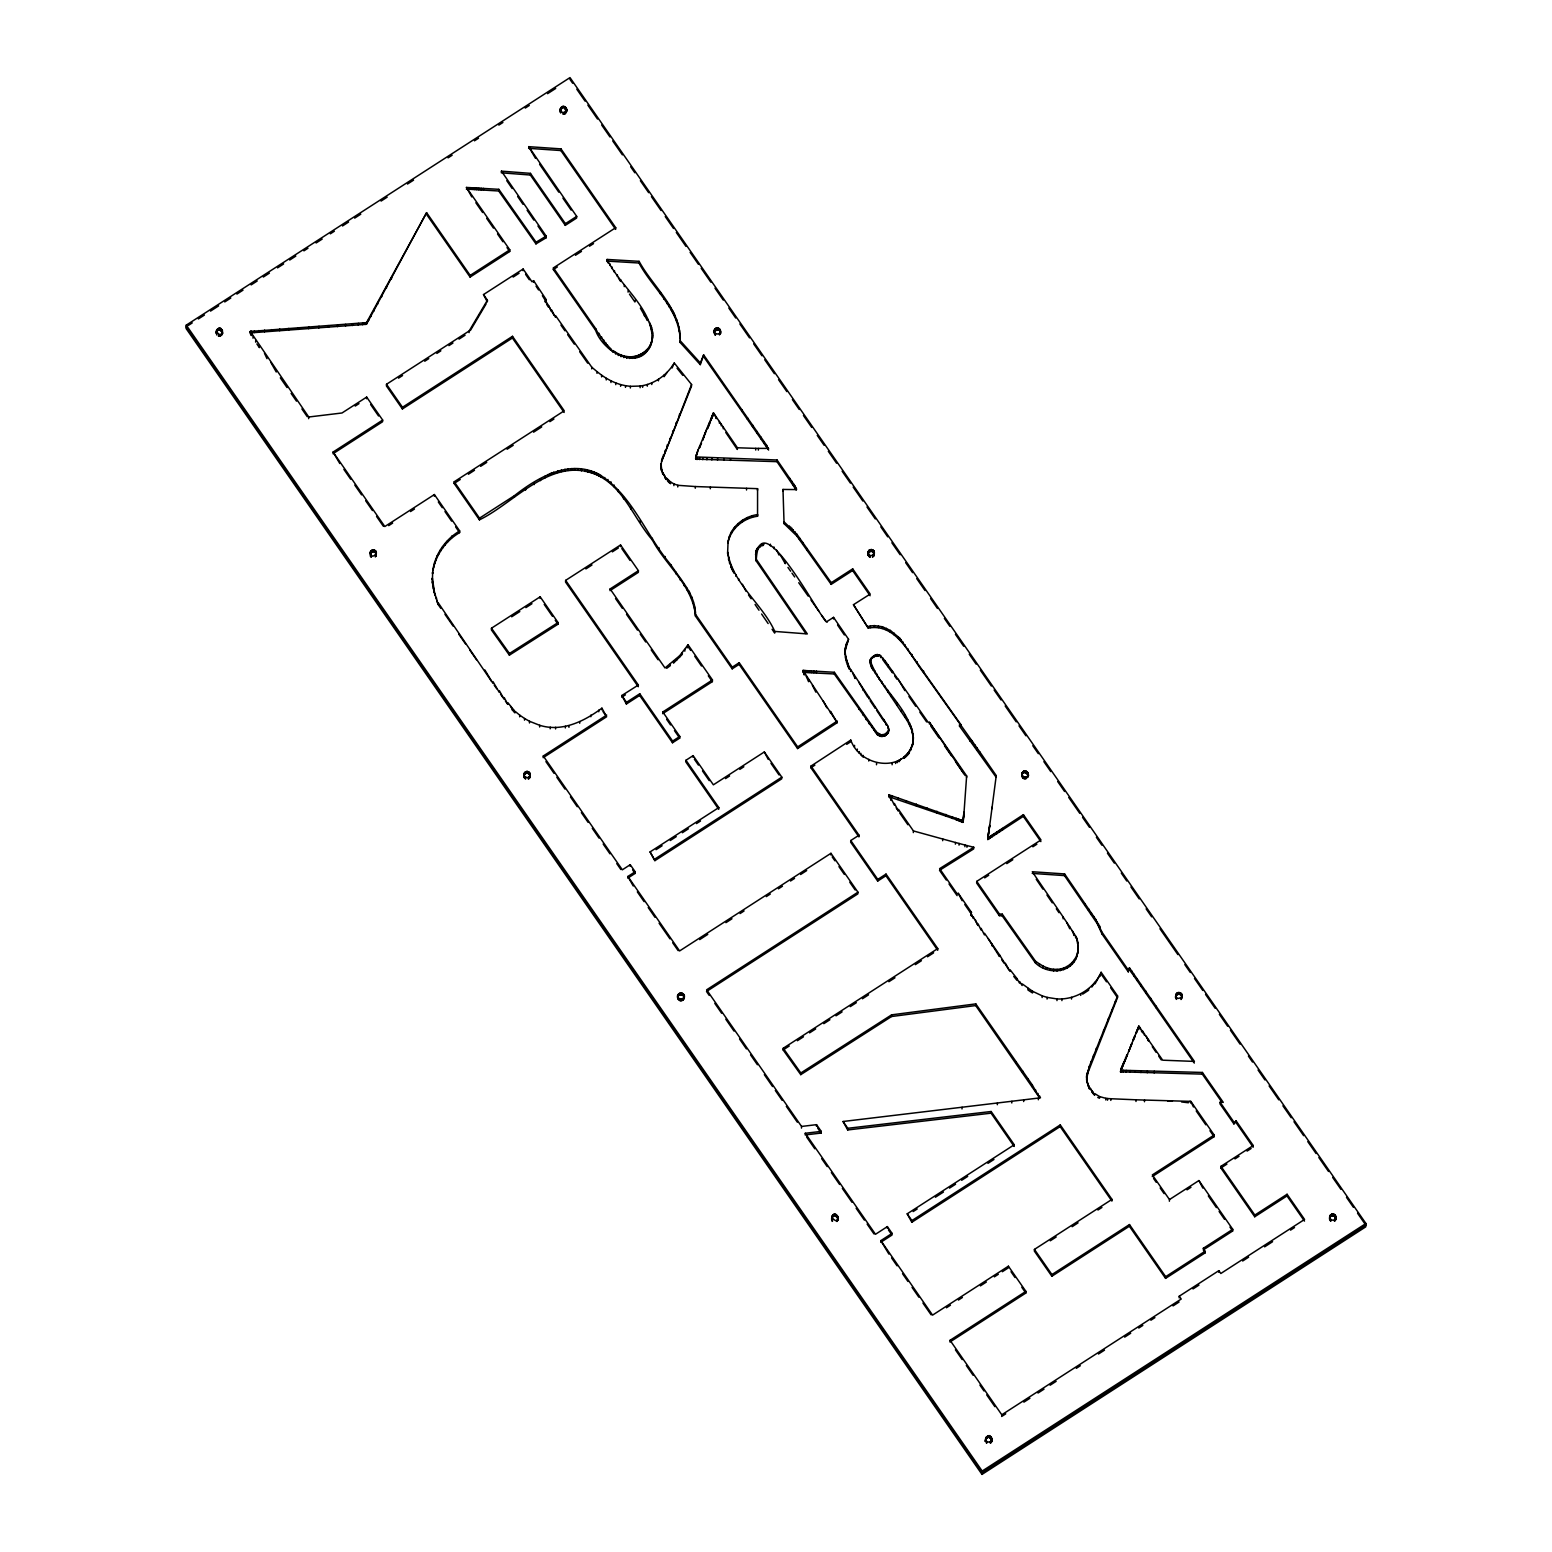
<?xml version="1.0" encoding="UTF-8"?>
<svg xmlns="http://www.w3.org/2000/svg" width="1552" height="1552" viewBox="0 0 1552 1552"><rect width="100%" height="100%" fill="white"/><g stroke="black" fill="none" stroke-linecap="round" stroke-linejoin="round"><path stroke-width="1.5" d="M1086.633 1077.806L1086.943 1082.811L1086.633 1076.002M988.605 832.396L987.887 837.847L1023.408 814.664L1040.985 839.942L976.751 881.381L999.41 913.992L1002.282 914.167L1002.204 915.835L1035.417 962.9C1047.251 974.637 1070.822 973.919 1076.816 956.595C1078.582 950.057 1079.086 942.297 1075.691 936.205C1061.84 914.303 1046.688 893.273 1032.313 871.739L1064.594 873.931L1095.809 919.541L1102.114 932.364L1128.362 970.155L1128.285 971.824L1102.017 934.032L1097.322 923.731L1064.497 875.6L1064.594 873.931M768.589 450.08L766.649 445.346L703.657 354.904L700.282 364.642L680.106 342.41C682.337 309.915 653.023 287.159 639.094 261.337L607.084 259.436C620.373 286.732 652.597 308.13 652.286 339.966M661.055 467.268L661.171 463.679L661.559 470.877L661.152 465.6M739.121 664.372L732.195 668.834L732.272 667.166L739.198 662.704L739.121 664.372L797.592 748.549L837.226 722.65L803.024 670.445L834.355 672.288L876.764 732.35L881.226 734.814L885.009 734.271L888.656 730.565L888.016 726.317L849.313 667.476L845.879 658.339L845.025 650.851M216.232 331.216C226.437 344.622 221.102 316.453 216.135 333.408M222.479 333.02C224.186 334.844 218.425 325.493 216.135 332.885M370.094 552.725C371.859 562.076 381.579 548.942 371.956 550.242C369.046 553.094 369.046 555.538 372.402 551.736C376.457 549.602 376.748 558.778 375.836 554.879M432.232 579.769L432.329 578.101L434.987 595.483L432.368 582.757L432.639 572.048L432.562 573.716C433.687 556.159 444.648 539.689 459.683 530.959L434.385 494.545L384.818 526.535L333.079 452.059L382.665 420.068L366.679 397.079L342.003 412.987L308.732 417.003L250.279 331.468L366.524 322.622L426.606 212.663L470.178 275.402L470.101 277.071L509.716 251.502L509.793 249.833L466.454 187.443L498.813 189.325L536.061 242.209L535.964 243.877L546.091 237.805L546.168 236.137L501.451 171.147L530.435 173.358L565.394 223.682L565.297 225.35L576.607 218.056L576.704 216.388L528.708 146.664L560.97 148.876L615.717 227.698L615.62 229.366L560.873 150.544L560.97 148.876M524.828 776.679C533.228 781.471 529.31 765.699 524.052 773.711C525.139 777.688 523.373 779.182 524.46 774.409C526.167 771.907 530.629 773.517 530.202 776.563M566.674 109.377C567.043 114.053 559.05 113.218 560.427 108.698C564.521 101.171 568.789 113.529 566.344 110.929M677.7 997.936C677.332 993.261 685.324 994.095 683.947 998.615C687.07 991.476 675.12 991.592 677.797 998.479M677.797 995.744C677.235 1000.4 685.266 999.915 684.063 995.356M720.516 330.886C720.904 335.562 712.911 334.728 714.289 330.207C718.44 322.35 723.019 335.853 719.915 332.904M831.659 1217.253C843.745 1230.62 834.181 1201.229 831.833 1220.493M868.034 554.976L868.907 552.027L871.991 551.309L874.203 553.521L873.33 556.489L873.854 550.882L871.545 549.544L869.004 550.359L868.208 555.5M1028.239 773.905C1028.569 778.988 1019.916 777.339 1022.205 772.741C1027.172 765.427 1029.752 781.742 1027.967 772.857M1176.067 994.25C1174.146 1003.019 1187.901 995.569 1179.248 992.562C1174.748 991.515 1175.194 1002.165 1176.261 995.453C1177.832 993.183 1181.906 994.269 1182.003 997.082M1330.142 1218.824C1337.591 1224.955 1336.485 1208.756 1329.909 1215.759C1330.142 1219.853 1328.764 1221.094 1330.491 1216.555C1332.411 1214.595 1336.253 1216.322 1335.865 1219.115M913.216 741.022L913.352 737.413L913.042 742.904L913.313 739.353M186.259 325.144L186.085 328.481L982.009 1474.4L1365.741 1226.856L1365.915 1223.519L569.991 77.6L186.259 325.144L982.183 1471.063L982.009 1474.4M216.252 332.341L216.543 330.188M216.659 334.922L216.756 333.253M216.737 331.391L216.834 329.722M217.105 330.983L217.183 329.315M217.532 330.654L217.629 328.985M218.017 330.401L218.114 328.733M218.541 330.227L218.638 328.558M218.425 336.163L218.522 334.495M219.084 330.149L219.181 328.481M218.968 336.26L219.065 334.592M219.53 336.28L219.608 334.611M219.647 330.149L219.744 328.481M220.19 330.266L220.287 328.597M220.074 336.202L220.171 334.534M220.714 330.46L220.791 328.791M220.694 334.359L220.597 336.027L221.179 334.107M221.179 330.731L221.276 329.063M221.606 331.08L221.684 329.431M221.878 335.038L221.975 333.37M221.955 331.507L222.033 329.839M222.227 331.973L222.305 330.304M222.363 334.068L222.499 330.809M250.182 333.137L250.279 331.468M250.435 331.216L250.357 332.885L366.447 324.29L426.606 212.663M251.443 333.874L251.346 335.542L250.454 333.952M251.482 332.768L251.56 331.1M253.015 338.181L253.112 336.512M254.334 332.555L254.412 330.886M255.634 342.119L255.731 340.451M258.757 332.206L258.835 330.557M259.456 345.941L259.378 347.609L256.895 343.962M264.558 331.798L264.635 330.13M264.48 353.235L266.983 358.648M271.6 331.274L271.678 329.606M270.94 362.586L276.256 372.014M279.69 330.712L279.767 329.043M288.672 330.072L288.75 328.403M298.372 329.393L298.45 327.724M308.615 328.675L308.712 327.006M308.654 418.671L308.732 417.003M318.878 327.957L318.955 326.289M328.558 327.278L328.636 325.61M337.502 326.618L337.599 324.969M339.81 463.524L333.079 452.059M345.553 326.036L345.63 324.368M352.537 325.513L352.614 323.844M358.279 325.047L358.357 323.379M362.625 324.698L362.702 323.029M365.399 324.426L365.477 322.758M366.447 324.29L366.524 322.622M367.048 323.34L367.126 321.671M368.542 320.701L368.619 319.033M370.85 316.569L370.928 314.901M366.602 398.748L366.679 397.079M373.877 311.098L373.974 309.43M377.543 304.425L377.64 302.776M381.753 296.742L381.85 295.074M370.618 554.762L370.521 556.431L370.404 551.697M370.598 552.9L370.676 551.232M370.87 556.838L370.967 555.17M370.967 552.493L371.044 550.824M371.394 552.163L371.471 550.494M371.297 557.207L371.374 555.538M371.879 551.911L371.956 550.242M372.402 551.736L372.499 550.068M386.429 288.187L386.526 286.519M372.946 551.658L373.043 549.99M373.508 551.658L373.586 550.009M374.051 551.775L374.148 550.106M374.575 551.969L374.653 550.3M375.041 552.24L375.138 550.572M375.371 556.955L375.468 555.286M375.468 552.609L375.545 550.941M375.817 553.016L375.894 551.348M382.665 420.068L382.568 421.737L333.001 453.727M376.03 556.082L376.108 554.413M376.088 553.482L376.166 551.814M376.224 555.577L376.341 552.337M391.473 278.914L391.57 277.245M546.265 299.711L545.295 301.728L546.265 299.711L533.597 280.66L531.948 281.727L523.121 269.02L483.506 294.57L487.406 300.196L469.189 330.945L386.506 384.275L386.429 385.944L402.395 408.952L512.412 337.987L512.49 336.318L402.492 407.284L402.395 408.952M434.308 496.213L434.385 494.545M432.368 582.757L432.465 581.088M433.086 568.905L433.008 570.573C435.705 554.879 445.89 540.523 459.605 532.627L459.683 530.959M432.717 585.783L432.795 584.115M433.687 567.14L433.765 565.491M433.26 588.887L433.338 587.219M434.579 563.822L434.676 562.154M434.017 592.107L434.094 590.439M435.705 560.582L435.802 558.933M437.063 557.42L437.16 555.771M436.19 599.053L435.084 593.815M438.653 554.336L438.731 552.667M440.477 551.29L440.555 549.621M440.826 608.365L438.071 604.407L436.267 597.384M442.533 548.283L442.63 546.614M444.861 545.315L444.939 543.646M447.422 542.346L447.519 540.697M471.789 196.91L466.454 187.443M732.195 668.834L695.451 616.066C693.065 585.647 665.827 565.452 652.325 539.941C633.623 518.484 623.497 486.203 595.619 474.369C551.096 456.094 514.721 502.848 479.432 519.842L454.135 483.429L454.212 481.76L564.23 410.795L512.49 336.318M451.632 537.787L451.71 536.119M466.376 189.111L470.411 189.305L470.508 187.637M535.964 243.877L498.716 190.993L471.575 189.363L471.653 187.695M473.03 189.441L473.127 187.773M474.757 189.557L474.854 187.889M469.092 332.613L469.189 330.945M476.716 189.654L476.794 187.986M478.831 189.79L478.928 188.122M481.101 189.926L481.178 188.258M483.429 190.062L483.506 188.393M483.506 294.57L487.328 301.864L487.406 300.196M479.432 519.842L479.51 518.174L454.212 481.76M498.716 190.993L498.813 189.325M501.451 171.147L501.354 172.815L530.357 175.027L565.297 225.35M438.168 602.739L491.557 681.386M491.48 628.211L491.402 629.879L509.386 655.157L557.963 624.214L558.06 622.565L540.174 596.802L491.48 628.211L509.463 653.489L509.386 655.157M492.915 683.326L484.864 669.96M499.298 692.444L493.012 681.658M535.479 158.304L528.708 146.664M523.043 270.688L523.121 269.02M530.357 175.027L530.435 173.358M514.352 497.319L514.449 495.651C537.458 477.531 569.565 458.791 598.859 474.272C632.285 494.545 646.039 535.673 670.794 564.695C681.076 580.526 696.305 595.716 695.451 616.066M504.167 699.331L499.395 690.776M504.264 697.663L507.795 704.356L505.389 701.019M510.511 706.199L513.731 711.805L513.828 710.137L507.892 702.687M533.519 282.328L533.597 280.66M512.315 710.234L512.412 708.566M525.604 490.083L525.682 488.414M514.934 712.95L513.828 710.137M519.668 716.83L519.745 715.162L515.031 711.282M534.16 484.612L534.237 482.944M545.625 302.621L545.528 299.749M524.498 720.167L524.576 718.498L519.745 715.162M523.858 776.427L523.955 774.235M524.11 777.474L524.246 773.206M554.083 315.308L545.722 300.952M524.382 777.94L524.479 776.272M524.46 774.409L524.537 772.741M524.809 774.002L524.906 772.333M525.255 773.672L525.333 772.004M540.465 480.635L540.562 478.967M525.158 778.716L525.236 777.048M560.582 110.813L560.485 112.481L560.427 108.698M525.624 778.988L525.721 777.319M525.74 773.42L525.818 771.751M560.311 111.957L560.621 108.213M526.264 773.245L526.341 771.577M560.757 112.947L560.835 111.278M560.544 109.882L560.912 107.748M560.835 109.416L561.281 107.34M526.807 773.168L526.904 771.499M529.445 722.96L529.523 721.292L524.576 718.498M651.937 341.692L652.364 338.297C645.787 374.304 604.232 355.001 595.638 330.343L553.346 269.544L553.424 267.875L615.717 227.698M561.184 109.009L561.708 107.01M551.367 311.389L548.574 305.492M561.63 108.679L562.193 106.758M527.37 773.187L527.447 771.519M527.913 773.284L527.99 771.616M562.115 108.427L562.716 106.584M528.437 773.478L528.514 771.81M563.066 114.285L563.143 112.617M562.639 108.252L563.279 106.506M528.32 779.046L528.398 777.377M566.461 112.093L563.822 106.506M528.805 778.794L528.883 777.125M528.902 773.75L528.999 772.081M563.609 114.305L563.706 112.636M529.329 776.795L529.232 778.464L530.202 773.847M529.329 774.118L529.407 772.45M544.985 477.88L545.062 476.212M564.288 108.291L564.365 106.622M529.601 778.056L529.678 776.388M529.678 774.526L529.756 772.857M564.171 114.227L564.249 112.559M529.892 777.591L529.969 775.922M529.93 774.991L530.027 773.323M564.773 112.384L564.695 114.053L565.704 111.802M564.792 108.485L564.889 106.816M565.277 108.756L565.355 107.088M565.18 113.8L565.258 112.132M540.077 598.471L540.174 596.802M565.704 109.106L565.782 107.457M565.976 113.063L566.053 111.395M566.034 109.532L566.131 107.864M555.461 317.268L551.445 309.721M566.499 110.502L566.402 108.33M548.108 476.057L548.205 474.388M550.32 474.951L550.397 473.282M552.008 474.272L552.085 472.603M539.611 726.976L539.708 725.308L529.523 721.292M553.637 473.729L553.715 472.06M557.653 472.545L557.731 470.877M606.716 715.084L543.278 755.999L543.181 757.667L606.619 716.752L601.904 708.158C584.25 721.311 562.154 732.292 539.708 725.308M561.358 471.614L561.436 469.946M550.165 728.819L550.262 727.151M564.812 470.916L564.909 469.247M568.129 470.469L568.226 468.801M555.577 728.936L555.655 727.267M565.646 580.37L565.549 582.039L638.241 686.702L638.338 685.033L565.646 580.37L620.548 544.965L638.415 570.69L638.338 572.358L610.033 590.614L610.111 588.945L638.415 570.69M571.369 470.237L571.466 468.568M574.609 470.217L574.706 468.568M577.945 470.431L578.023 468.762M565.335 727.946L565.413 726.278M581.437 470.857L581.515 469.189M568.944 727.325L569.021 725.657M585.162 471.498L585.24 469.829M591.719 368.891L591.797 367.223L555.538 315.599M587.471 471.944L587.548 470.275M595.638 330.343L595.716 328.675L553.424 267.875M589.43 472.371L589.527 470.702M591.157 472.797L591.254 471.129M598.781 334.805L595.716 328.675M597.016 373.353L597.113 371.685L591.797 367.223M579.711 723.251L579.808 721.583M592.728 473.263L592.806 471.595M594.183 473.767L594.261 472.118M601.458 338.569L598.859 333.137M595.619 474.369L595.716 472.72M608.326 261.434L608.229 263.103L607.084 259.436M607.278 261.628L607.375 259.96M601.594 376.903L601.672 375.235L597.113 371.685M603.728 341.712L601.536 336.9M597.132 475.087L597.229 473.418M598.781 475.94L598.859 474.272M605.629 344.272L603.806 340.043M609.761 265.431L609.858 263.762M607.22 346.348L605.726 342.604M600.643 476.968L600.74 475.3M611.837 268.515L611.934 266.847M606.231 379.968L606.328 378.3L601.672 375.235M608.559 347.978L607.317 344.68M609.664 349.239L608.636 346.309M590.827 716.733L590.924 715.065M614.379 272.26L614.476 270.591M610.596 350.189L609.742 347.57M604.62 479.161L604.717 477.492M610.964 382.549L611.061 380.88L606.328 378.3M613.021 352.246L610.693 348.521M617.347 276.586L617.424 274.917M607.86 481.12L607.957 479.452M615.601 354.031L615.678 352.362L613.118 350.577M620.742 279.729L620.645 281.397L618.453 278.177M598.762 711.767L598.859 710.098M615.756 384.663L615.834 382.995L611.061 380.88M610.867 483.448L610.945 481.78M618.278 355.524L618.375 353.856L615.678 352.362M601.807 709.827L601.904 708.158M624.253 286.616L624.35 284.947M614.126 486.765L614.223 485.097M621.052 356.727L621.149 355.078L618.375 353.856M620.587 386.273L620.664 384.605L615.834 382.995M623.885 357.639L623.982 355.971L621.149 355.078M628.075 292.145L628.172 290.476M618.181 491.693L618.259 490.025M625.456 387.379L625.534 385.711L620.664 384.605M626.736 358.221L626.833 356.553L623.982 355.971M629.588 358.473L629.685 356.805C639.579 357.038 650.133 350.112 652.034 340.024M620.451 546.634L620.548 544.965M623.516 498.852L623.594 497.183M630.345 388L630.422 386.332L625.534 385.711M635.001 300.312L634.923 301.98L629.452 294.104M632.401 358.396L632.479 356.727M680.203 337.269L680.106 338.937C679.039 308.596 652.189 287.857 638.997 263.006L639.094 261.337M635.137 357.969L635.214 356.3M636.98 357.445L637.077 355.777M640.375 308.13L647.397 320.527L647.494 318.858M630.655 508.881L630.733 507.213M638.881 356.708L638.958 355.039M626.387 704.007L626.484 702.338L639.754 693.763L639.657 695.432L626.387 704.007L621.828 695.509L638.338 685.033M640.763 355.757L640.86 354.089M640.122 387.709L640.219 386.041C654.284 384.198 667.088 375.099 674.266 362.974L691.571 384.508L691.494 386.176L661.676 461.216L691.571 384.508M644.39 315.871L644.487 314.202M642.606 354.671L642.703 353.002M642.625 387.321L642.703 385.653M644.371 353.429L644.449 351.761M646.001 352.091L646.078 350.422M647.456 350.674L647.553 349.006M649.59 322.409L652.538 333.35L652.635 331.682M648.717 349.2L648.814 347.532M640.084 522.364L640.181 520.696M647.32 386.176L647.397 384.508M649.725 347.706L649.822 346.038M650.889 326.832L650.986 325.163M650.404 346.426L650.482 344.757M650.986 344.971L651.083 343.302M651.743 329.082L651.821 327.414M651.51 343.38L651.607 341.712M652.228 331.158L652.306 329.49M652.752 333.214L652.519 338.22L652.732 334.844M651.762 384.508L651.859 382.84M633.235 885.979L627.881 876.473L635.156 871.758L630.248 864.697L622.333 869.818L543.278 755.999M630.17 866.365L630.248 864.697M660.395 293.949L660.492 292.28M658.436 380.841L658.514 379.173M664.081 299.284L664.159 297.615M652.325 539.941L652.422 538.272M627.784 878.141L635.078 873.427L635.156 871.758M667.03 303.629L667.108 301.961M664.159 375.021L664.062 376.69L667.166 372.286M669.339 307.121L669.416 305.453M661.21 469.092L661.307 467.424M662.18 459.625L662.277 457.956M662.2 470.974L662.84 474.369L661.656 469.228M663.305 456.56L663.383 454.891M671.124 309.896L671.221 308.227M658.843 549.272L658.921 547.604M663.868 474.446L666.235 479.607L662.937 472.7M664.954 452.156L665.051 450.487M672.482 312.127L672.579 310.458M664.935 477.88L665.013 476.212M673.51 313.989L673.607 312.321M667.127 446.607L667.205 444.939M674.325 315.599L674.402 313.95M672.21 366.272L672.113 367.94L674.266 362.974M675.004 317.151L675.081 315.483M669.707 440.031L669.785 438.362M667.67 479.471L667.593 481.139L670.542 483.7L670.639 482.032L666.312 477.938M676.459 320.954L676.556 319.285M664.993 558.138L665.09 556.47M669.028 482.517L669.106 480.848M677.681 324.659L677.758 322.991M718.809 807.583L650.075 851.912L654.905 860.642L781.723 778.832L781.82 777.164L764.321 751.963L713.377 784.827L693.123 755.63L685.945 760.267L685.848 761.935L718.712 809.252L718.809 807.583L685.945 760.267M672.656 432.601L672.734 430.932M678.651 328.306L678.748 326.638M679.388 331.895L679.466 330.227M679.873 335.426L679.951 333.758M675.915 424.453L675.993 422.784M680.106 342.41L680.203 340.742L700.359 362.974L700.282 364.642M673.898 485.621L673.995 483.952L670.639 482.032M654.905 860.642L650.075 851.912M712.446 679.951L662.801 711.98L662.704 713.648L712.368 681.619L712.446 679.951L688.06 644.837L679.621 655.759L665.013 667.981L610.111 588.945M670.716 566.364L670.794 564.695M679.407 415.781L679.504 414.112M677.758 486.979L677.855 485.31L673.995 483.952M670.348 664.023L670.27 665.692L666.7 668.33M675.857 573.794L675.935 572.125M673.587 661.462L673.49 663.131L682.279 654.362L682.356 652.694M680.339 580.293L680.416 578.624M676.594 660.376L676.672 658.708M662.801 711.98L679.795 736.463L679.698 738.131L672.52 742.748L672.617 741.08L639.754 693.763M679.524 657.427L679.621 655.759M684.044 585.667L684.141 584.018M686.876 589.818L686.954 588.15M684.82 651.161L684.898 649.493M695.703 456.928L777.067 459.993L794.779 485.718L796.254 489.986L776.97 461.662L695.703 459.12L697.061 452.544L713.416 412.871L737.394 447.771L737.316 449.44L725.812 432.562M688.719 592.534L688.797 590.866M695.703 459.12L695.859 455.997M695.994 459.353L696.091 457.685M695.606 458.597L696.305 454.581M689.457 593.698L689.554 592.03M696.46 459.45L696.557 457.782M695.277 488.22L695.374 486.552L757.57 488.667L757.551 516.234C743.602 518.096 730.546 528.572 728.024 542.812C729.401 527.796 743.233 516.467 757.648 514.566L757.551 516.234M696.208 456.249L697.061 452.544M687.206 646.214L687.129 647.882L688.06 644.837M697.411 459.489L697.508 457.821M698.167 449.75L696.964 454.212M691.591 598.49L691.668 596.841M699.68 446.122L699.583 447.791L701.523 443.193M699.545 459.567L699.622 457.898M693.259 603.437L693.356 601.769M702.862 438.537L702.765 440.205L706.548 429.691M694.501 608.462L694.578 606.793M702.726 459.664L702.823 457.995M704.026 437.179L704.123 435.511M695.296 613.525L695.374 611.857M705.268 434.211L705.345 432.542M677.972 998.984L678.108 994.716M707.654 426.994L707.576 428.662L710.195 422.222M678.243 999.449L678.321 997.781M678.302 995.918L678.399 994.25M678.67 995.511L678.767 993.843M706.878 459.799L706.955 458.131M708.585 426.199L708.663 424.53M679.116 995.181L679.194 993.513M679 1000.225L679.097 998.557M714.289 330.207C711.223 335.698 720.477 323.999 720.322 333.602M679.485 1000.497L679.563 998.828M679.601 994.929L679.679 993.261M709.458 424.026L709.555 422.357M714.172 333.467L714.25 331.798M714.405 331.391L714.483 329.722M680.125 994.754L680.203 993.086M714.677 330.925L714.774 329.257M680.009 1000.691L680.086 999.022M714.968 334.863L715.045 333.195M715.045 330.518L715.142 328.849M680.668 994.677L680.746 993.008M693.026 757.298L693.123 755.63M710.835 419.176L710.738 420.844L713.629 413.142M715.472 330.188L715.569 328.52M680.552 1000.807L680.63 999.139M711.185 419.738L711.282 418.07M715.375 335.232L715.472 333.564M681.095 1000.807L681.192 999.139M681.231 994.696L681.309 993.028M711.611 418.671L711.689 417.003M715.976 329.936L716.054 328.267M711.999 417.701L712.096 416.033M716.5 329.761L716.578 328.093M681.658 1000.73L681.735 999.061M681.774 994.793L681.852 993.125M712.368 416.828L712.446 415.16M682.279 994.987L682.376 993.319M712.678 416.072L712.756 414.403M717.043 329.684L717.121 328.015M682.182 1000.555L682.259 998.887M712.931 415.432L713.028 413.763M682.744 998.634L682.667 1000.303L683.753 999.1M682.764 995.259L682.841 993.59M713.144 414.966L713.416 412.871M717.587 329.684L717.684 328.035M683.093 999.973L683.171 998.305M683.171 995.627L683.268 993.959M718.149 329.8L718.227 328.132M683.52 996.035L683.617 994.366M683.462 999.566L683.831 997.432M683.792 996.5L683.889 994.832M710.292 488.783L710.37 487.115M711.825 459.935L711.922 458.267M714.133 415.606L714.211 413.938M718.654 329.994L718.751 328.326M719.139 330.266L719.216 328.597M715.123 415.238L716.229 418.613L716.326 416.945M719.468 334.98L719.546 333.311M719.546 330.634L719.643 328.966M719.895 331.042L719.992 329.373M720.109 334.107L720.206 332.438M720.341 332.012L720.264 329.839M717.509 460.09L717.587 458.422M719.352 423.153L719.449 421.484M721.234 425.869L721.311 424.2M723.251 428.818L723.329 427.149M723.756 460.265L723.853 458.597M730.488 460.44L730.585 458.771M729.692 563.745L727.675 552.105C732.369 583.377 762.323 603.806 774.778 631.431L774.681 633.1L772.081 629.278M729.382 537.807L729.479 536.138M728.528 559.671L728.625 558.002M731.516 533.19L731.593 531.521M730.371 564.113L733.824 573.076L733.921 571.408M730.856 567.353L730.934 565.685M731.516 568.924L731.613 567.256M732.447 570.729L732.544 569.06M734.368 528.98L734.465 527.311M768.162 447.577L768.065 449.246L741.953 411.474L742.031 409.806M737.976 525.236L738.054 523.567M735.823 576.199L735.92 574.531M738.597 580.39L738.694 578.721M747.443 419.35L747.521 417.682M742.283 521.957L742.38 520.289M746.512 490.005L746.59 488.337M742.438 584.25L745.988 591.254M747.288 519.202L747.366 517.534M752.507 426.625L752.584 424.957M752.371 517.282L752.468 515.613M755.708 450.041L755.785 448.373L768.667 448.412M757.046 433.163L757.124 431.495M758.346 450.119L758.424 448.45M757.473 490.335L757.57 488.667M760.965 438.847L761.043 437.179M805.876 633.604L756.212 560.951C758.928 494.797 828.147 634.283 827.274 621.343L833.56 617.366L848.556 639.269L845.064 650.754M755.727 557.498L755.785 552.046M755.591 554.918L756.037 550.921M755.94 552.59L756.387 549.835M756.212 560.951L755.688 554.51M756.309 551.503L756.891 548.845M756.794 550.514L757.492 547.895M757.395 549.563L758.23 547.022M764.166 443.503L764.263 441.835M758.133 548.69L759.083 546.207M758.986 547.875L759.937 545.509M759.859 547.177L760.771 544.946M761.605 544.461L760.693 546.614M766.572 447.015L766.649 445.346M762.342 545.78L762.42 544.112M763.274 543.84L763.177 545.509L764.147 543.666M770.355 545.858L770.452 544.209M776.97 461.662L777.067 459.993M773.905 548.632L773.982 546.964M764.321 751.963L768.279 759.452M776.66 550.145L779.026 555.053M796.331 488.317L796.583 489.578L782.984 489.443L782.887 491.033M780.346 555.015L785.273 563.667L785.37 561.999M831.174 584.367L796.797 535.925L784.07 523.645L784.167 521.976L796.894 534.257L831.251 582.698L831.174 584.367L852.611 570.535L852.688 568.866L831.251 582.698M789.716 480.014L789.793 478.346M789.386 527.661L789.483 525.992M791.753 483.002L791.85 481.333M790.666 528.747L790.744 527.079M793.421 485.446L793.499 483.778M791.889 529.911L791.966 528.243M794.682 487.386L794.779 485.718M793.208 531.347L793.285 529.678M795.633 488.899L795.71 487.231M794.779 533.287L794.876 531.618M796.797 535.925L796.894 534.257M799.416 539.475L799.493 537.807M802.772 544.17L802.85 542.502M807.059 550.203L807.137 548.535M797.592 748.549L797.67 746.881L739.198 662.704M803.024 670.445L802.83 672.385L834.278 673.956L877.365 734.736L881.129 736.463L884.931 735.939L887.957 733.242L888.714 729.925M800.754 1074.644L800.832 1072.975L891.605 1014.853L975.781 1003.892L1032.313 1084.984L1039.471 1097.594L975.684 1005.56L891.527 1016.521L800.754 1074.644L783.139 1049.928L783.236 1048.26L937.757 948.563L886.017 874.086L877.772 879.402L877.695 881.07L885.94 875.755L886.017 874.086M803.451 670.445L804.246 675.004L804.324 673.335M804.266 672.152L804.343 670.483M805.566 672.21L805.643 670.542M806.089 676.071L808.65 681.677L808.728 680.009M807.215 672.307L807.292 670.639M809.155 672.404L809.252 670.736M811.386 672.54L811.463 670.871M812.375 685.305L815.867 692.134M813.83 672.676L813.908 671.007M810.998 766.067L859.013 835.209L858.935 836.877L810.901 767.736L810.998 766.067L850.768 740.091C860.332 767.348 904.486 773.478 912.789 743.098L912.227 746.57L912.304 744.921M816.43 672.831L816.507 671.162M823.161 700.806L826.77 707.751M801.472 1128.11L801.55 1126.442L706.626 989.827L857.946 892.187L830.941 853.309L679.601 950.949L627.881 876.473M821.241 1131.389L805.275 1133.27L805.197 1134.939L821.144 1133.057L821.241 1131.389L816.546 1124.657L801.55 1126.442M833.463 619.015L833.56 617.366M830.475 713.028L830.572 711.359L837.226 722.65M834.278 673.956L834.355 672.288M816.468 1126.325L816.546 1124.657M830.863 854.977L830.941 853.309M845.142 649.085L844.948 654.323L845.801 645.477L848.556 639.269M845.161 654.478L849.235 669.145L849.313 667.476M845.336 648.969L845.413 647.3M845.355 658.048L845.452 656.38M845.724 647.145L845.801 645.477M845.782 660.007L845.879 658.339M846.461 644.817L846.558 643.149M846.344 662.083L846.441 660.415M847.47 642.586L847.567 640.918M847.062 664.256L847.14 662.588M847.625 665.789L847.702 664.12M848.284 667.341L848.381 665.672M852.688 568.866L870.187 594.067L853.464 604.698L868.266 628.114C896.299 622.759 909.744 654.925 923.576 672.734L979.778 751.866L996.248 775.612L996.171 777.28L959.485 726.064L959.582 724.396L960.785 724.493L960.688 726.161L959.485 726.064M850.574 671.453L850.671 669.785M852.572 672.831L855.133 678.515L855.21 676.847M850.768 740.091L850.69 741.759L846.713 744.339M854.473 747.036L854.57 745.367M858.722 682.085L867.704 697.158M859.013 835.209L850.768 840.524L850.69 842.193L877.695 881.07M831.659 1219.988L831.969 1216.225M832.105 1220.958L831.911 1218.824M831.581 1218.921L832.26 1215.759M832.163 1217.428L832.629 1215.371M858.954 709.439L859.032 707.79M832.454 1221.366L832.532 1219.717M832.532 1217.02L833.055 1215.022M857.247 750.741L857.325 749.073M867.937 554.452L868.15 551.736M832.958 1216.69L833.54 1214.77M868.247 552.9L868.344 551.232M833.443 1216.438L834.064 1214.595M868.557 554.297L868.829 556.373L868.111 553.327M868.538 552.434L868.635 550.766M868.907 552.027L869.004 550.359M833.987 1216.264L834.607 1214.518M869.333 551.697L869.43 550.029M859.226 753.244L859.304 751.575M869.236 556.741L868.907 554.704M837.595 1220.609C839.535 1217.505 834.51 1216.787 835.17 1214.537M869.721 557.013L869.333 555.073M869.818 551.445L869.915 549.777M863.145 690.446L863.242 688.778M870.342 551.27L870.439 549.602M835.616 1216.302L835.713 1214.634M870.226 557.207L869.799 555.344M836.14 1216.496L836.237 1214.828M870.905 551.193L870.982 549.524M860.7 754.912L860.797 753.244M862.718 714.832L862.815 713.163M836.625 1216.768L836.703 1215.1M871.448 551.193L871.545 549.544M836.955 1221.482L837.032 1219.814M837.032 1217.137L837.129 1215.468M871.991 551.309L872.088 549.641M837.382 1217.544L837.479 1215.876M868.266 628.114L853.464 604.698M837.323 1221.075L837.692 1218.941M837.653 1218.01L837.75 1216.341M872.399 557.071L873.407 554.821M872.515 551.503L872.612 549.835M837.808 1220.124L837.925 1216.865M843.066 1121.495L847.702 1129.953L991.068 1113.172L1014.154 1146.424L1014.251 1144.755L991.146 1111.504L847.78 1128.285L843.066 1121.495L1040.48 1097.827L1039.568 1095.925M873 551.775L873.078 550.106M872.884 556.819L872.981 555.15M873.407 552.143L873.504 550.475M863.261 755.417L863.184 757.066L861.923 756.057M873.698 556.082L873.776 554.413M873.757 552.551L873.854 550.882M870.342 627.629L870.42 625.96L874.474 625.611L882.467 626.775L890.363 630.461L899.578 637.988L960.785 724.493M873.97 555.616L874.067 553.948M874.203 553.521L874.106 551.348M874.183 555.112L874.377 552.396M866.113 719.643L866.21 717.975M857.946 892.187L857.868 893.855L706.529 991.495L709.283 995.453M870.226 660.434C879.227 688.196 909.317 707.324 913.158 737.103L911.819 730.041L907.61 721.292L871.526 667.399L870.42 659.406L874.94 655.196L879.732 655.08L885.067 660.783L928.077 722.223L929.435 722.34L966.644 775.922L966.566 777.591M870.168 663.228L870.265 661.559M870.148 662.103L870.42 659.406M868.848 698.846L868.926 697.178M870.4 664.489L870.497 662.82M870.342 661.074L870.847 658.455M870.866 665.866L870.944 664.198M871.487 657.582L870.75 660.124M871.526 667.399L871.603 665.73M872.34 656.768L872.263 658.436L873.446 655.992M847.702 1129.953L847.78 1128.285M869.12 723.833L869.198 722.165M872.108 668.466L872.205 666.797M874.397 627.28L874.474 625.611M873.233 670.27L873.31 668.602M873.931 655.701L873.854 657.369L874.436 655.429M868.751 761.023L868.848 759.355M871.7 727.403L871.778 725.735M874.804 672.714L874.901 671.046M875.852 656.457L875.929 654.789M876.298 656.321L876.376 654.653M876.705 656.224L876.783 654.556M878.413 627.551L878.49 625.883M877.055 656.166L877.132 654.498M877.326 656.166L877.423 654.498M873.834 730.313L873.912 728.645M876.802 675.741L876.88 674.072M875.328 706.606L875.231 708.275L870.109 700.728M878.51 656.321L878.607 654.653M875.503 732.525L875.58 730.856M879.732 655.08L880.954 657.718L881.032 656.05M879.13 679.252L879.227 677.584M876.686 734.018L876.764 732.35M882.39 628.444L882.467 626.775M877.365 734.736L877.443 733.068M876.492 764.748L876.589 763.08M878.568 735.57L878.645 733.902M882.739 657.854L882.661 659.522L892.458 672.811L892.555 671.143M881.769 683.171L881.866 681.503M879.829 736.152L879.926 734.484M886.347 629.976L886.425 628.308M881.129 736.463L881.226 734.814M884.989 662.452L885.067 660.783M884.659 687.4L884.737 685.732M882.428 736.54L882.525 734.872M886.444 723.504L886.367 725.172L883.922 719.468M883.709 736.366L883.806 734.697M888.171 666.778L888.268 665.11M884.931 735.939L885.009 734.271M890.285 632.13L890.363 630.461M887.725 691.882L887.802 690.213M886.056 735.26L886.153 733.592M887.084 734.368L887.181 732.699M887.938 727.985L888.016 726.317M887.957 733.242L888.054 731.574M888.559 732.234L888.792 728.257M890.906 696.499L891.003 694.83M894.204 634.904L894.301 633.235M888.986 796.506L889.083 794.837L962.919 820.775L963.967 812.162L963.094 821.939L889.024 796.739L889.083 794.837M889.412 797.495L889.102 795.07M898.123 638.318L898.22 636.65M890.266 797.088L891.255 800.444L889.509 795.827M892.128 764.767L892.225 763.099M899.481 639.657L899.578 637.988M891.76 797.379L891.837 795.71M896.726 704.899L896.804 703.231M898.142 679.155L904.855 690.601M900.936 641.248L901.033 639.579M895.601 763.506L895.698 761.838M894.301 805.061L891.333 798.776M902.701 643.42L902.779 641.752M897.328 762.672L897.405 761.004M901.343 711.65L901.421 709.982M899.132 760.034L899.054 761.702L900.917 758.909M904.971 646.427L905.068 644.759M897.832 799.435L897.91 797.767M894.398 803.393L898.375 811.036L896.222 807.894M907.998 650.56L908.075 648.891M904.913 717.024L905.01 715.356M904.021 756.697L903.924 758.365L908.696 753.671L910.035 750.062M891.527 1016.521L891.605 1014.853M904.991 757.531L905.068 755.863M905.902 756.775L905.98 755.106M907.61 721.292L907.687 719.624M888.908 1254.074L880.838 1240.63L892.07 1233.374L887.375 1226.604L875.483 1234.286L805.275 1133.27M906.698 756.018L906.795 754.35M911.955 656.127L912.052 654.459M907.416 755.281L907.493 753.612M909.55 724.706L909.647 723.038M908.075 754.505L908.153 752.836M908.696 753.671L908.774 752.002M906.29 802.326L906.387 800.657M909.297 752.759L909.394 751.09M910.908 727.539L910.985 725.87M910.927 748.394L910.849 750.062L911.703 746.687M911.819 730.041L911.897 728.373M912.44 732.486L912.518 730.817M912.906 735.105L913.003 733.436M887.278 1228.272L887.375 1226.604M917.077 663.422L917.174 661.753M892.07 1233.374L891.993 1235.043L880.741 1242.298M913.333 832.609L913.43 830.941L898.453 809.368M916.243 805.76L916.32 804.091M923.576 672.734L923.653 671.065M929.357 723.989L929.435 722.34L965.228 775.612M926.738 809.407L926.835 807.738M1014.251 1144.755L907.202 1213.819L911.819 1222.258L1060.152 1126.577L1060.249 1124.909L911.897 1220.59L911.819 1222.258M936.884 812.957L936.981 811.289M942.685 840.699L942.762 839.031L913.43 830.941M937.757 948.563L937.68 950.231L885.94 875.755M945.769 816.08L945.866 814.412M952.462 818.486L952.559 816.818M956.051 819.825L956.148 818.156M955.372 844.152L955.45 842.484L942.762 839.031M957.157 820.251L957.235 818.583M958.205 820.678L958.302 819.01M959.194 821.066L959.291 819.398M960.125 821.435L960.203 819.766M959.02 845.142L959.097 843.473L955.45 842.484M960.94 821.745L961.018 820.077M961.639 822.017L961.716 820.348M946.313 880.062L939.542 870.323L973.667 848.925L973.764 847.256L939.62 868.654L957.215 893.991L958.244 893.312L962.143 900.703M962.201 822.23L962.279 820.562M962.589 822.366L962.686 820.698M962.822 822.444L963.191 820.271M963.229 821.318L963.695 816.565M969.748 740.847L969.981 738.946M970.233 740.75L970.31 739.082M964.898 846.713L964.975 845.045L959.097 843.473M970.815 741.332L970.912 739.664M971.727 742.419L971.804 740.75M966.954 847.256L967.032 845.588L964.975 845.045M973.007 744.106L973.085 742.438M974.714 746.473L974.811 744.805M976.926 749.597L977.023 747.928M958.244 893.312L971.494 912.382L970.698 914.031M979.7 753.535L979.778 751.866M971.494 912.382L970.466 912.401L971.649 916.126L970.679 914.613M1025.891 1291.38L950.057 1340.307L949.979 1341.976L1025.814 1293.049L1025.891 1291.38L1008.393 1266.199L932.558 1315.126L880.838 1240.63M962.007 1108.943L962.085 1107.274M973.24 918.512L971.746 914.458M976.751 881.381L976.654 883.049L999.313 915.661L1002.204 915.835M975.451 920.006L977.993 925.516L973.317 916.844M975.684 1005.56L975.781 1003.892M981.019 929.978L978.07 923.847M1023.408 814.664L1023.331 816.333L987.809 839.516L988.255 834.821M988.12 839.36L988.197 837.692M988.333 835.345L988.818 831.018L987.809 839.516M989.594 826.983L989.672 825.315L988.954 831.232L996.248 775.612M988.954 838.856L989.051 837.188M984.434 934.925L981.116 928.309M990.292 838.002L990.37 836.334M992.097 808.689L992.174 807.021M992.058 836.877L992.155 835.209M988.217 938.611L999.41 956.498L999.488 954.829L984.511 933.256M994.211 835.48L994.289 833.812M996.694 833.87L996.772 832.202M992.077 945.963L992.155 944.295M999.449 832.066L999.546 830.398M1002.456 830.107L1002.534 828.438M999.313 915.661L999.41 913.992M991.068 1113.172L991.146 1111.504M997.315 1104.714L997.393 1103.045M999.488 954.829L1008.8 969.767M1009.983 971.397L1005.366 963.21M985.772 1440.334C983.095 1445.591 988.624 1428.267 991.864 1439.441C991.398 1444.097 983.658 1441.963 985.83 1437.734M985.501 1441.498L986.121 1437.268M986.024 1438.937L986.471 1436.88M986.315 1442.894L986.393 1441.226M986.393 1438.529L986.917 1436.531M986.723 1443.244L986.82 1441.575M1021.798 775.961L1021.992 773.245M986.82 1438.2L987.402 1436.279M1022.147 775.34L1023.098 778.25L1023.195 776.582M1021.798 775.437L1022.205 772.741M1022.322 777.474L1022.419 775.806M1022.108 774.409L1022.496 772.275M987.305 1437.947L987.926 1436.104M1022.671 777.882L1022.768 776.213M1022.399 773.944L1022.846 771.868M987.829 1437.773L988.469 1436.027M1022.768 773.536L1023.292 771.538M991.553 1440.45C992.834 1444.718 990.195 1436.803 989.031 1436.046M1023.563 778.522L1023.66 776.854M1023.195 773.206L1023.777 771.286M1023.68 772.954L1024.301 771.111M989.478 1437.812L989.575 1436.143M1024.087 778.716L1024.184 777.048M990.001 1438.006L990.098 1436.337M1024.204 772.78L1024.844 771.034M1024.63 778.813L1024.727 777.164M990.37 1443.321L990.467 1441.653M990.467 1438.277L990.564 1436.609M1025.193 778.832L1025.271 777.164M1028.064 775.03L1025.309 772.721L1025.406 771.053M990.894 1438.646L990.991 1436.977M1025.853 772.818L1025.95 771.15M990.816 1442.991L990.894 1441.323M991.243 1439.053L991.34 1437.385M1025.736 778.755L1025.833 777.086M991.515 1439.519L991.592 1437.85M1026.376 773.012L1026.454 771.344M991.67 1441.633L991.786 1438.374M1026.26 778.58L1026.357 776.912M1026.842 773.284L1026.939 771.616M1027.269 773.653L1027.346 771.984M1010.061 969.728L1016.948 978.555L1016.851 980.224L1013.747 976.402M1027.54 777.591L1027.637 775.922M1027.618 774.06L1027.696 772.392M1027.831 777.125L1027.928 775.457M1011.788 1102.987L1011.865 1101.319M1019.548 983.153L1016.948 978.555M1016.133 1063.411L1016.211 1061.743M1022.128 985.539L1019.645 981.485M1008.393 1266.199L1008.315 1267.868L1002.32 1271.728M950.057 1340.307L1001.797 1414.784L1001.7 1416.452L1005.735 1413.853M1022.593 1072.704L1022.69 1071.035M1027.987 988.294L1027.909 989.963L1032.507 992.97L1032.604 991.301L1022.205 983.871M1023.66 1101.551L1023.757 1099.883M1027.948 1080.425L1028.025 1078.756M1035.417 962.9L1035.514 961.231L1002.282 914.167M1032.216 1086.652L1032.313 1084.984M1039.394 965.596L1039.491 963.928L1035.514 961.231M1035.533 1091.522L1035.611 1089.853M1042.905 967.711L1043.002 966.042L1039.491 963.928M1042.129 997.529L1042.207 995.86L1032.604 991.301M1037.919 1095.13L1038.016 1093.462M1038.327 1099.767L1038.404 1098.098M1046.455 969.302L1046.552 967.633L1043.002 966.042M1047.057 999.061L1047.134 997.393L1042.207 995.86M1060.249 1124.909L1111.969 1199.386L1034.427 1249.399L1034.35 1251.067L1051.849 1276.248L1129.371 1226.235L1129.468 1224.567L1051.926 1274.58L1051.849 1276.248M1050.025 970.388L1050.103 968.72L1046.552 967.633M1053.556 970.97L1053.653 969.302L1050.103 968.72M1057.048 971.048L1057.145 969.379C1067.912 968.952 1077.709 959.854 1078.116 948.912L1078.019 950.581M1056.97 1000.613L1057.067 998.945C1075.284 999.915 1093.811 989.09 1101.125 972.27L1117.576 995.957L1117.498 997.626L1086.691 1075.749M1060.443 970.621L1060.54 968.952M1063.12 918.823L1063.217 917.154M1061.898 1000.613L1061.995 998.945M1063.721 969.67L1063.799 968.002M1066.787 922.489L1069.735 928.717L1069.832 927.048M1066.845 968.215L1066.922 966.547M1069.774 966.256L1069.852 964.587M1072.316 930.851L1074.178 935.565L1074.256 933.897M1072.102 964.161L1072.199 962.492M1071.52 999.022L1071.617 997.354M1074.062 961.852L1074.139 960.184M1075.594 937.874L1075.691 936.205M1075.633 959.33L1075.73 957.662M1076.584 937.757L1077.67 943.868L1077.748 942.2M1076.894 940.279L1076.972 938.611M1076.816 956.595L1076.913 954.926M1077.612 953.685L1077.709 952.016M1078.039 947.321L1078.136 945.653M1085.139 905.476L1085.236 903.807M1080.716 995.414L1080.793 993.746M1088.495 910.364L1088.573 908.696M1091.347 914.594L1091.444 912.925M1088.67 988.605L1088.592 990.273L1082.675 994.134M1093.753 918.183L1093.83 916.514M1086.536 1079.474L1089.291 1066.418L1117.576 995.957M1086.672 1081.181L1086.749 1079.513M1087.021 1074.372L1087.098 1072.704M1087.855 1071.811L1087.933 1070.143M1095.731 921.209L1095.809 919.541M1087.448 1082.714L1089.562 1089.077L1087.021 1081.143M1087.933 1085.934L1088.01 1084.266M1089.194 1068.086L1089.291 1066.418M1088.67 1087.486L1088.747 1085.818M1097.322 923.731L1097.419 922.063M1091.832 987.053L1095.169 982.164M1091.056 1063.178L1091.134 1061.51M1098.564 925.787L1098.661 924.119M1090.726 1089.038L1094.684 1095.285L1089.659 1087.409M1099.495 927.456L1099.592 925.787M1093.403 1057.087L1093.5 1055.418M1100.155 928.775L1100.232 927.107M1091.948 1092.453L1092.026 1090.784M1093.287 1093.966L1093.365 1092.298M1102.017 934.032L1102.114 932.364M1096.294 1049.812L1096.372 1048.143M1095.072 983.832L1100.174 974.598M1100.077 976.266L1101.125 972.27M1099.67 1041.334L1099.767 1039.665M1094.761 1093.617L1099.592 1096.585L1099.495 1098.253L1097.768 1097.419M1103.569 1031.673L1103.666 1030.004M1107.992 1020.809L1108.07 1019.14M1105.8 1099.999L1105.878 1098.331L1099.592 1096.585M1111.736 1011.613L1111.833 1009.945M1107.527 1100.193L1107.624 1098.525L1105.878 1098.331M1115.306 1002.941L1115.384 1001.273M1110.805 1100.407L1110.883 1098.738L1107.624 1098.525M1111.969 1199.386L1111.892 1201.054L1060.152 1126.577M1221.831 1102.114L1202.315 1074.12L1120.486 1071.811L1138.78 1026.163L1162.681 1060.191L1194.4 1061.413L1129.449 967.827L1128.362 970.155M1120.486 1071.811L1121.145 1068.358M1121.184 1071.869L1120.699 1069.6M1121.456 1067.504L1120.796 1070.725M1121.844 1066.534L1121.747 1068.203L1127.547 1054.332M1122.193 1067.116L1122.271 1065.448M1122.659 1065.972L1122.756 1064.303M1123.182 1064.75L1123.26 1063.081M1123.124 1071.966L1123.202 1070.298L1202.393 1072.451L1223.248 1102.347L1220.105 1102.23L1220.008 1103.879L1233.918 1123.92L1236.11 1120.874L1233.918 1123.92M1123.784 1063.314L1123.881 1061.646M1128.285 971.824L1129.041 968.642M1124.56 1061.49L1124.637 1059.822M1128.944 970.31L1129.449 967.827M1125.452 1059.337L1125.549 1057.669M1194.303 1063.081L1129.953 970.272L1130.05 968.603M1126.461 1056.931L1126.558 1055.263M1126.17 1072.083L1126.267 1070.414M1131.524 972.464L1131.621 970.795M1128.77 1049.928L1128.692 1051.596L1132.165 1043.216M1129.856 1048.783L1129.934 1047.115M1133.988 975.936L1134.085 974.268M1131.02 1045.97L1131.098 1044.302M1130.225 1072.238L1130.322 1070.57M1133.348 1038.889L1133.251 1040.558L1135.288 1035.688M1134.318 1038.036L1134.396 1036.367M1137.247 980.573L1137.325 978.905M1136.277 1031.886L1136.18 1033.554L1139.013 1026.26M1136.976 1031.711L1137.053 1030.043M1135.191 1072.393L1135.269 1070.725M1137.635 1030.159L1137.732 1028.491M1138.159 1028.976L1138.237 1027.308M1138.508 1028.181L1138.78 1026.163M1141.186 986.238L1141.283 984.569M1139.44 1028.472L1139.517 1026.803M1135.986 1101.474L1136.064 1099.805L1190.811 1101.377L1214.168 1135.036L1214.091 1136.704L1152.263 1176.591M1140.235 1029.461L1140.332 1027.793M1142.776 1031.091L1142.679 1032.759L1141.321 1030.897M1140.895 1072.568L1140.992 1070.899M1145.745 992.776L1145.822 991.107M1144.309 1035.068L1144.406 1033.399M1146.307 1036.135L1148.402 1040.965L1148.499 1039.297M1144.464 1101.745L1144.561 1100.077M1150.789 1000.051L1150.886 998.382M1147.277 1072.742L1147.355 1071.074M1156.259 1007.946L1156.337 1006.278M1154.164 1072.917L1154.261 1071.249M1175.659 997.47L1175.756 995.278M1176.183 998.984L1176.28 997.315M1176.261 995.453L1176.338 993.784M1176.532 999.391L1176.629 997.723M1176.629 995.045L1176.707 993.377M1177.056 994.716L1177.134 993.047M1177.541 994.463L1177.638 992.795M1178.065 994.289L1178.162 992.62M1178.608 994.211L1178.705 992.543M1179.171 994.231L1179.248 992.562M1179.714 994.328L1179.811 992.659M1169.374 1201.229L1169.471 1199.56L1152.341 1174.922L1214.168 1135.036M1180.238 994.522L1180.315 992.853M1169.471 1199.56L1198.901 1180.568L1232.754 1229.32L1203.324 1248.293L1205.206 1252.794L1165.591 1278.363L1165.668 1276.695L1129.468 1224.567M1180.703 994.793L1180.8 993.125M1181.033 999.507L1181.13 997.839M1181.13 995.162L1181.208 993.493M1181.402 999.1L1181.499 997.432M1181.479 995.569L1181.557 993.901M1181.77 996.966L1181.887 998.149M1181.751 996.035L1181.829 994.366M1182.003 997.606L1182.003 994.89M1179.151 1297.879L1179.229 1296.211L1218.844 1270.661L1220.823 1273.494L1304.572 1219.445L1287.074 1194.264L1254.831 1215.08L1254.734 1216.749L1286.996 1195.932L1287.074 1194.264M1202.315 1074.12L1202.393 1072.451M1198.901 1180.568L1202.878 1188.095M1205.206 1252.794L1203.324 1248.293M1254.734 1216.749L1220.881 1167.996L1220.958 1166.328L1253.221 1145.531L1236.11 1120.874M1218.766 1272.33L1218.844 1270.661M1203.227 1249.961L1232.657 1230.988L1232.754 1229.32M1253.221 1145.531L1253.143 1147.2L1236.032 1122.542M1329.521 1218.98L1329.618 1216.787M1329.773 1220.027L1329.909 1215.759M1330.122 1216.962L1330.2 1215.294M1330.394 1220.9L1330.491 1219.251M1330.491 1216.555L1330.568 1214.886M1330.918 1216.225L1330.995 1214.556M1330.821 1221.269L1330.898 1219.6M1331.403 1215.973L1331.48 1214.304M1331.926 1215.798L1332.004 1214.13M1332.47 1215.72L1332.567 1214.052M1333.032 1215.74L1333.11 1214.071M1333.575 1215.837L1333.653 1214.168M1334.099 1216.031L1334.177 1214.362M1334.468 1221.346L1334.545 1219.678M1334.565 1216.302L1334.662 1214.634M1334.895 1221.017L1334.992 1219.348M1334.992 1216.671L1335.069 1215.003M1335.36 1218.941L1335.554 1220.144M1335.341 1217.078L1335.418 1215.41M1335.593 1217.544L1335.69 1215.876M1335.748 1219.659L1335.865 1216.399M963.714 816.876L966.644 775.922M1193.449 1106.983L1190.811 1101.377M1086.555 1077.67L1086.769 1074.081M661.094 465.348L661.773 459.547M728.101 541.144L727.578 553.773M989.322 827.74L988.74 832.687M912.712 744.766L913.119 741.235M700.359 362.974L703.657 354.904M470.314 330.557L486.106 303.92M797.67 746.881L837.265 721.02M810.901 767.736L814.878 765.136M188.199 325.513L192.254 322.894M198.346 318.955L204.437 315.037M210.529 311.098L218.657 305.86M224.749 301.942L230.821 298.003M236.913 294.085L243.004 290.146M251.133 284.908L257.225 280.97M263.316 277.051L269.408 273.113M277.536 267.875L283.628 263.956M289.72 260.018L295.811 256.099M303.92 250.861L307.975 248.223M316.104 242.985L322.195 239.066M330.324 233.828L334.378 231.209M342.507 225.971L348.599 222.033M354.69 218.114L360.782 214.176M381.074 201.081L387.166 197.143M407.478 184.048L413.569 180.129M448.082 157.858L452.136 155.239M474.466 140.825L478.54 138.206M498.832 125.111L502.906 122.492M525.236 108.077L529.29 105.458M547.565 93.683L555.694 88.445M470.178 275.402L509.793 249.833M565.394 223.682L576.704 216.388M513.13 277.071L519.066 273.249M553.346 269.544L557.362 266.944M575.443 255.285L581.476 251.405M589.508 246.205L593.524 243.625M355.214 406.081L358.997 403.636M398.515 378.145L402.55 375.545M424.744 361.228L428.759 358.628M436.83 353.429L440.865 350.83M448.935 345.63L452.971 343.011M459.023 339.112L465.076 335.213M388.698 525.643L392.656 523.082M410.504 511.559L414.481 509.017M454.135 483.429L460.246 479.49M468.394 474.233L474.505 470.275M480.616 466.337L486.727 462.399M507.097 449.246L513.208 445.308M533.578 432.174L541.726 426.916M549.874 421.659L553.948 419.021M479.51 518.174L514.449 495.651M511.675 616.804L519.804 611.566M525.876 607.627L531.967 603.709M585.88 568.924L591.991 564.986M612.322 551.872L618.414 547.934M672.617 741.08L679.795 736.463M725.521 778.6L729.595 775.981M739.78 769.404L743.854 766.785M656.05 849.681L662.122 845.762M670.212 840.544L676.265 836.625M682.337 832.726L688.39 828.807M696.479 823.588L700.534 820.989M654.983 858.974L781.82 777.164M699.7 939.6L707.77 934.382M725.929 922.664L731.981 918.765M740.052 913.565L744.087 910.946M766.281 896.629L770.316 894.03M778.406 888.83L782.441 886.231M790.511 881.012L794.546 878.413M800.599 874.513L806.652 870.594M984.686 877.869L988.702 875.27M1006.763 863.63L1012.796 859.75M1032.856 846.791L1036.872 844.21M783.139 1049.928L789.25 1045.99M797.379 1040.732L803.47 1036.794M809.581 1032.875L815.673 1028.937M823.802 1023.68L829.913 1019.742M836.004 1015.823L842.115 1011.885M850.244 1006.627L856.335 1002.689M862.446 998.77L868.538 994.832M888.869 981.718L894.98 977.779M915.311 964.665L921.403 960.727M927.495 956.789L933.606 952.85M913.158 1211.569L917.213 1208.969M935.39 1197.232L943.461 1192.033M949.514 1188.114L955.586 1184.215M961.639 1180.296L967.691 1176.397M987.906 1163.36L993.959 1159.46M946.448 1307.773L950.445 1305.193M958.418 1300.052L962.415 1297.472M980.379 1285.89L986.354 1282.03M994.347 1276.869L998.324 1274.289M1050.258 1240.805L1056.214 1236.963M1072.122 1226.701L1078.077 1222.84M1097.962 1210.017L1101.939 1207.456M1187.028 1189.841L1190.966 1187.299M1220.881 1167.996L1226.934 1164.097M1234.985 1158.898L1239.02 1156.298M1247.09 1151.099L1251.125 1148.499M1165.668 1276.695L1205.283 1251.125M1193.003 1288.936L1198.959 1285.095M1001.797 1414.784L1181.208 1299.043L1179.229 1296.211M1023.874 1402.154L1029.927 1398.255M1037.997 1393.036L1044.03 1389.137M1050.083 1385.238L1056.136 1381.338M1076.293 1368.34L1080.328 1365.741M1098.467 1354.023L1104.52 1350.124M1124.676 1337.126L1130.71 1333.226M1138.78 1328.027L1142.815 1325.427M1150.866 1320.228L1154.901 1317.629M1173.04 1305.911L1179.093 1302.012M1242.667 1261L1248.642 1257.139M1264.608 1246.857L1272.582 1241.697M1290.527 1230.135L1294.523 1227.554M982.183 1471.063L1365.915 1223.519M509.463 653.489L558.06 622.565M621.731 697.178L625.417 694.85M536.061 242.209L546.168 236.137M872.496 555.403L870.323 555.538M868.344 626.445L870.42 625.96M640.219 386.041L630.422 386.332M1167.725 1101.183L1172.458 1100.892M1053.653 969.302L1057.145 969.379M737.394 447.771L755.785 448.373M1136.064 1099.805L1110.883 1098.738M545.916 301.379L542.385 295.675M695.374 486.552L677.855 485.31M1121.262 1070.201L1123.202 1070.298M470.411 189.305L471.575 189.363M607.007 261.105L638.997 263.006M528.611 148.332L560.873 150.544M1032.235 873.407L1064.497 875.6M774.778 631.431L807.312 633.914L756.29 559.283M626.833 356.553L629.685 356.805M1057.067 998.945L1047.134 997.393M1181.576 1101.959L1188.405 1102.754M967.032 845.588L973.764 847.256M677.06 368.231L682.841 375.409M783.236 1048.26L800.832 1072.975M787.95 567.45L790.628 571.214M500.52 694.171L502.964 697.605M791.966 573.115L794.682 576.956M798.737 582.718L808.223 596.143M810.939 599.984L819.049 611.507M821.765 615.349L825.819 621.091M560.932 325.086L564.947 330.809M567.625 334.611L574.318 344.137M579.672 351.761L587.704 363.187M1001.758 959.854L1004.105 963.191M494.196 685.15L496.756 688.797M703.58 356.572L741.953 411.474M894.689 676.012L896.94 679.213M569.894 79.268L572.669 83.245M576.801 89.221L585.104 101.152M587.859 105.129L597.539 119.058M601.691 125.033L609.975 136.964M612.73 140.941L622.41 154.87M630.694 166.801L634.846 172.776M640.375 180.73L648.658 192.661M651.433 196.638L661.094 210.568M665.245 216.543L673.529 228.474M676.303 232.451L685.965 246.38M690.116 252.355L698.419 264.286M701.174 268.263L710.855 282.192M714.987 288.168L723.29 300.099M728.819 308.053L735.726 318.005M739.858 323.961L749.538 337.89M753.69 343.865L761.974 355.796M764.748 359.773L774.409 373.702M778.561 379.677L786.845 391.608M792.374 399.562L799.28 409.515M803.432 415.49L811.715 427.421M817.244 435.375L824.151 445.327M828.302 451.283L836.586 463.233M842.115 471.187L850.418 483.118M853.173 487.095L862.854 501.024M866.986 507L875.289 518.931M880.818 526.885L887.725 536.837M891.876 542.812L900.16 554.743M905.689 562.697L912.595 572.649M916.747 578.624L925.031 590.555M930.56 598.509L937.466 608.462M944.373 618.394L949.902 626.368M955.431 634.322L963.714 646.253M969.243 654.207L976.15 664.159M980.301 670.134L991.359 686.042M994.114 690.019L1001.04 699.971M1005.172 705.947L1016.23 721.855M1019.004 725.832L1025.911 735.784M1032.817 745.736L1038.346 753.69M1043.875 761.644L1050.782 771.596M1057.688 781.529L1064.594 791.481M1068.746 797.456L1079.804 813.364M1082.559 817.341L1089.465 827.294M1096.372 837.246L1101.901 845.2M1107.43 853.154L1114.336 863.106M1121.262 873.058L1126.771 881.012M1130.923 886.968L1139.207 898.918M1146.133 908.851L1151.662 916.825M1159.945 928.756L1177.91 954.616M1184.816 964.568L1190.345 972.522M1194.497 978.497L1202.781 990.428M1205.535 994.405L1215.216 1008.334M1219.368 1014.31L1227.651 1026.241M1230.426 1030.218L1240.087 1044.147M1248.39 1056.078L1252.522 1062.053M1258.051 1070.007L1264.958 1079.959M1269.109 1085.915L1278.79 1099.844M1282.922 1105.819L1291.225 1117.75M1293.98 1121.727L1303.661 1135.657M1307.793 1141.632L1316.096 1153.563M1318.851 1157.54L1328.531 1171.469M1332.664 1177.425L1340.967 1189.375M1346.496 1197.329L1353.402 1207.281M1357.554 1213.237L1365.838 1225.188L982.106 1472.732L186.162 326.812M852.611 570.535L870.109 595.735M1023.331 816.333L1040.888 841.611M1286.996 1195.932L1304.495 1221.114M1220.105 1102.23L1233.995 1122.251M930.734 725.987L938.999 737.879M944.508 745.833L951.395 755.746M955.528 761.702L963.811 773.614M908.929 696.479L915.738 706.276M919.812 712.155L926.622 721.932M1101.028 973.938L1106.518 981.834M1110.631 987.751L1117.498 997.626M1196.204 1110.941L1205.826 1124.812M1209.959 1130.748L1214.091 1136.704M1220.958 1166.328L1254.831 1215.08M1208.29 1195.894L1216.419 1207.592M1219.115 1211.491L1224.528 1219.29M1229.96 1227.089L1232.657 1230.988M964.781 904.525L970.078 912.149M475.863 202.769L482.633 212.508M486.688 218.366L493.458 228.105M497.532 233.964L502.945 241.763M507 247.602L509.716 251.502M525.565 274.316L529.348 279.767M949.009 883.961L957.118 895.64M1153.582 1178.472L1156.221 1182.275M1160.159 1187.959L1164.116 1193.643M426.528 214.331L470.101 277.071M512.412 337.987L564.133 412.463M1129.371 1226.235L1165.591 1278.363M695.548 614.398L732.272 667.166M850.768 840.524L877.772 879.402M621.828 548.613L630.073 560.485M770.956 763.312L779.046 774.952M687.963 646.505L690.679 650.404M694.753 656.263L701.523 666.021M708.294 675.78L712.368 681.619M832.202 856.917L834.918 860.817M838.953 866.637L844.366 874.416M849.759 882.196L855.171 889.975M615.523 598.529L622.391 608.403M626.504 614.32L637.484 630.131M640.219 634.089L645.71 641.985M651.2 649.881L658.067 659.775M666.623 719.313L670.561 724.959M674.48 730.604L679.698 738.131M694.384 759.258L698.439 765.097M702.493 770.917L709.245 780.656M1034.427 1249.399L1051.926 1274.58M639.657 695.432L672.52 742.748M1011.012 1271.728L1015.047 1277.548M1021.779 1287.229L1025.814 1293.049M544.209 604.407L552.473 616.299M555.228 620.257L557.963 624.214M386.506 384.275L402.492 407.284M603.01 711.553L605.416 715.026M370.598 404.49L378.572 415.994M438.304 501.975L442.301 507.717M444.958 511.559L451.613 521.142M455.609 526.885L459.605 532.627M907.202 1213.819L911.897 1220.59M817.632 1128.013L821.144 1133.057M888.462 1229.96L890.809 1233.355M632.615 869.896L635.078 873.427M444.939 614.301L453.184 626.154M458.674 634.07L465.542 643.944M469.674 649.881L476.522 659.775M280.311 377.854L287.062 387.573M291.097 393.393L296.51 401.173M301.903 408.952L307.296 416.731M343.884 469.402L350.694 479.199M354.787 485.078L361.597 494.875M365.671 500.753L372.48 510.55M376.554 516.428L383.363 526.244M637.329 891.857L644.119 901.654M648.212 907.532L655.022 917.329M659.096 923.207L669.998 938.882M672.714 942.801L678.166 950.658M714.793 1003.368L721.661 1013.262M725.793 1019.218L734.038 1031.091M739.547 1039.006L746.434 1048.919M750.547 1054.856L757.434 1064.75M764.321 1074.644L772.566 1086.536M775.321 1090.493L782.208 1100.387M786.321 1106.324L797.34 1122.174M891.624 1257.993L897.075 1265.831M902.527 1273.668L907.978 1281.506M912.052 1287.384L918.862 1297.181M922.936 1303.059L931.103 1314.816M955.411 1349.813L962.221 1359.61M966.314 1365.488L973.123 1375.285M979.913 1385.102L984.007 1390.98M986.723 1394.899L994.89 1406.655M545.916 761.605L554.083 773.381M556.819 777.3L564.986 789.076M570.438 796.913L577.266 806.73M581.36 812.627L588.169 822.424M592.263 828.322L599.072 838.138M603.165 844.016L609.975 853.833M616.784 863.63L620.878 869.527M806.574 1136.918L814.819 1148.79M821.706 1158.704L827.216 1166.619M831.348 1172.575L839.593 1184.448M842.348 1188.405L851.99 1202.276M856.122 1208.213L864.367 1220.105M867.122 1224.062L874.009 1233.956M899.733 812.996L907.901 824.752M539.592 164.279L558.778 192.157M562.91 198.132L571.136 210.083M506.786 180.692L512.199 188.568M517.631 196.444L523.043 204.321M527.117 210.238L533.888 220.093M537.943 225.991L546.091 237.805M748.51 594.94L751.129 598.762M755.067 604.485L758.986 610.208M761.605 614.029L768.143 623.555M837.556 625.01L844.366 634.962M621.828 695.509L626.484 702.338M1152.282 1046.669L1156.143 1052.353M1158.723 1056.155L1161.303 1059.958M1036.251 879.286L1042.925 889.121M1046.94 895L1052.295 902.857M1056.311 908.754L1058.988 912.692M876.473 710.098L883.825 721.137M536.041 286.15L538.583 289.952M546.634 304.347L548.477 307.16M1189.88 1101.357L1190.694 1103.026M436.81 600.837L438.071 604.407M913.255 735.435L913.255 739.082M782.984 489.443L784.07 523.645"/></g></svg>
